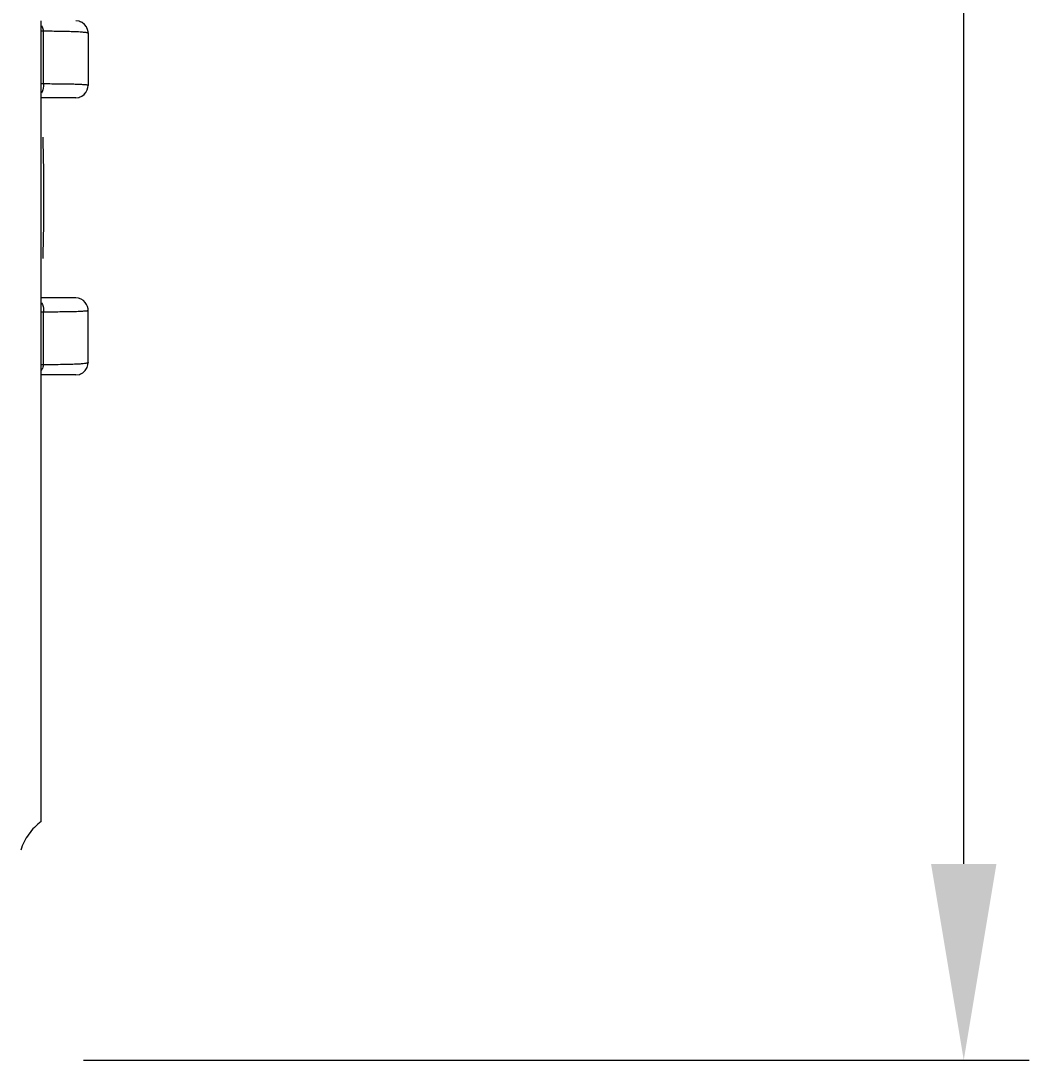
# Model space of a CAD drawing. Header units: millimetres. Extents: x 0 to 2524, y 0 to 1785.
# Drawn here: x 1470 to 1535.5, y 1207 to 1274.5 of the extents above; entities that cross this region are included whole.
import ezdxf

# ---------------------------------------------------------------- set-up
doc = ezdxf.new("R2010")
doc.units = ezdxf.units.MM
doc.header["$LTSCALE"] = 0.1
doc.layers.get('0').update_dxf_attribs({"lineweight": 13})
doc.layers.get('Defpoints').update_dxf_attribs({"lineweight": 9})
doc.layers.add('标注', color=251, linetype='Continuous', lineweight=9)
doc.styles.get("Standard").update_dxf_attribs({"font": 'arial.ttf'})
doc.dimstyles.new('STANDARD 8.5', dxfattribs={"dimscale": 8.5, "dimtxt": 2.5, "dimasz": 1.5, "dimexe": 0.5, "dimexo": 0.5, "dimgap": 0.5, "dimtad": 1, "dimtoh": 1, "dimdec": 1, "dimzin": 12, "dimdsep": 46, "dimtxsty": 'Standard', "dimcen": 0, "dimclrd": 256, "dimclre": 256, "dimclrt": 256, "dimadec": 0, "dimazin": 0, "dimtp": 0.01, "dimtm": 0.01, "dimtfac": 1, "dimtdec": 1, "dimtofl": 0, "dimtmove": 0, "dimatfit": 3, "dimfxl": 1, "dimtolj": 1, "dimtzin": 4, "dimlwd": -1, "dimlwe": -1, "dimarcsym": 0})

# ---------------------------------------------------------------- blocks, each defined once
blk = doc.blocks.new('*D15')
at = {"layer": 'Defpoints', "color": 0, "transparency": 16777216}
for p in [(1469.84, 1414.968), (1531.24, 1414.968), (1469.84, 1206.968)]:
    blk.add_point(p, dxfattribs=at)
at = {"layer": '标注', "transparency": 16777216}
for p, q in [((1474.09, 1414.968), (1535.49, 1414.968)), ((1531.24, 1219.718), (1531.24, 1402.218)), ((1474.09, 1206.968), (1535.49, 1206.968))]:
    blk.add_line(p, q, dxfattribs=at)
for points in [[(1529.115, 1402.218), (1533.365, 1402.218), (1531.24, 1414.968)], [(1529.115, 1219.718), (1533.365, 1219.718), (1531.24, 1206.968)]]:
    blk.add_solid(points, dxfattribs=at)
at = {"layer": '标注', "transparency": 16777216, "insert": (1516.14, 1310.968), "char_height": 21.25, "attachment_point": 5, "rotation": 90}
blk.add_mtext('\\A1;208', dxfattribs=at)

msp = doc.modelspace()

# ---------------------------------------------------------------- linework, layer by layer
for p, q in [((1471.34, 1222.6), (1471.34, 1274.468)), ((1473.993, 1274.352), (1473.865, 1274.409)), ((1471.34, 1273.811), (1471.482, 1273.811)), ((1471.482, 1270.366), (1471.482, 1273.811)), ((1474.151, 1274.228), (1474.053, 1274.305)), ((1474.268, 1274.076), (1474.198, 1274.167)), ((1474.342, 1273.91), (1474.298, 1274.009)), ((1474.376, 1273.741), (1474.356, 1273.841)), ((1474.38, 1273.668), (1474.376, 1273.741)), ((1474.381, 1273.668), (1474.381, 1273.668)), ((1474.381, 1273.667), (1474.381, 1273.667)), ((1474.381, 1273.665), (1474.381, 1270.267)), ((1471.482, 1270.366), (1471.34, 1270.366)), ((1474.124, 1269.681), (1474.177, 1269.742)), ((1474.244, 1269.82), (1474.28, 1269.89)), ((1474.325, 1269.976), (1474.346, 1270.051)), ((1474.37, 1270.138), (1474.381, 1270.268)), ((1474.381, 1270.267), (1474.381, 1270.268)), ((1474.381, 1270.268), (1474.381, 1270.267)), ((1473.579, 1269.468), (1471.34, 1269.468)), ((1473.786, 1269.495), (1473.848, 1269.52)), ((1473.97, 1269.569), (1474.032, 1269.614)), ((1473.579, 1256.468), (1471.34, 1256.468)), ((1473.766, 1256.446), (1473.581, 1256.468)), ((1473.935, 1256.385), (1473.766, 1256.446)), ((1471.34, 1255.57), (1471.482, 1255.57)), ((1471.482, 1252.124), (1471.482, 1255.57)), ((1474.381, 1255.667), (1474.375, 1255.76)), ((1474.381, 1252.271), (1474.381, 1255.668)), ((1474.381, 1255.668), (1474.381, 1255.668)), ((1474.381, 1255.668), (1474.381, 1255.668)), ((1474.311, 1251.944), (1474.369, 1252.136)), ((1474.369, 1252.136), (1474.38, 1252.268)), ((1474.369, 1252.136), (1474.38, 1252.268)), ((1474.381, 1252.268), (1474.381, 1252.268)), ((1474.381, 1252.268), (1474.381, 1252.268)), ((1471.482, 1252.124), (1471.34, 1252.125)), ((1473.578, 1251.468), (1471.34, 1251.468)), ((1473.823, 1251.506), (1473.893, 1251.54)), ((1474.034, 1251.61), (1474.1, 1251.67)), ((1474.2, 1251.762), (1474.247, 1251.84)), ((1471.34, 1222.472), (1471.34, 1222.6))]:
    msp.add_line(p, q)
for points in [[(1474.38, 1273.668), (1474.376, 1273.741), (1474.342, 1273.91), (1474.268, 1274.076), (1474.151, 1274.228), (1473.993, 1274.352), (1473.8, 1274.437), (1473.58, 1274.468)], [(1473.581, 1269.468), (1473.786, 1269.495), (1473.97, 1269.569), (1474.124, 1269.681), (1474.244, 1269.82), (1474.325, 1269.976), (1474.37, 1270.138), (1474.381, 1270.268)], [(1474.375, 1255.76), (1474.345, 1255.904), (1474.286, 1256.045), (1474.198, 1256.177), (1474.08, 1256.293), (1473.935, 1256.385), (1473.766, 1256.446), (1473.581, 1256.468)], [(1474.375, 1255.76), (1474.345, 1255.904), (1474.286, 1256.045), (1474.198, 1256.177), (1474.08, 1256.293), (1473.935, 1256.385)], [(1473.58, 1251.468), (1473.823, 1251.506), (1474.034, 1251.61), (1474.2, 1251.762), (1474.311, 1251.944)]]:
    msp.add_lwpolyline(points)
for centre, radius, start, end in [((1321.513, 1262.968), 150, 358.49682, 1.50318), ((1473.599, 1219.448), 3.775, 126.75349, 144.39721), ((1473.589, 1219.462), 3.758, 144.49009, 162.20424)]:
    msp.add_arc(centre, radius, start, end)
for points, knots in [([(1471.348, 1274.156), (1471.364, 1274.131), (1471.426, 1274.023), (1471.465, 1273.903), (1471.482, 1273.811)], [0, 0, 0, 0, 0.244436, 1, 1, 1, 1]), ([(1471.482, 1273.811), (1471.671, 1273.81), (1472.037, 1273.807), (1472.566, 1273.799), (1473.048, 1273.789), (1473.474, 1273.776), (1473.831, 1273.76), (1474.08, 1273.74), (1474.233, 1273.721), (1474.31, 1273.705), (1474.356, 1273.693), (1474.38, 1273.676), (1474.38, 1273.668)], [0, 0, 0, 0, 0.194907, 0.377111, 0.543821, 0.691669, 0.816095, 0.912291, 0.948076, 0.974727, 0.991752, 1, 1, 1, 1]), ([(1471.482, 1270.366), (1471.486, 1270.316), (1471.491, 1270.107), (1471.432, 1269.893), (1471.347, 1269.758)], [0, 0, 0, 0, 0.238727, 1, 1, 1, 1]), ([(1474.381, 1270.268), (1474.381, 1270.276), (1474.348, 1270.286), (1474.303, 1270.295), (1474.216, 1270.306), (1474.107, 1270.315), (1473.971, 1270.323), (1473.749, 1270.333), (1473.429, 1270.343), (1473.002, 1270.351), (1472.528, 1270.358), (1472.016, 1270.362), (1471.663, 1270.365), (1471.482, 1270.366)], [0, 0, 0, 0, 0.007569, 0.026108, 0.05528, 0.093992, 0.141064, 0.195408, 0.323059, 0.471588, 0.63591, 0.812813, 1, 1, 1, 1]), ([(1471.347, 1256.178), (1471.375, 1256.133), (1471.469, 1255.944), (1471.496, 1255.725), (1471.482, 1255.57)], [0, 0, 0, 0, 0.25562, 1, 1, 1, 1]), ([(1471.482, 1255.57), (1471.663, 1255.571), (1472.016, 1255.573), (1472.528, 1255.578), (1473.003, 1255.584), (1473.429, 1255.593), (1473.75, 1255.602), (1473.971, 1255.613), (1474.107, 1255.621), (1474.216, 1255.63), (1474.303, 1255.64), (1474.349, 1255.649), (1474.381, 1255.66), (1474.381, 1255.667)], [0, 0, 0, 0, 0.187235, 0.364179, 0.528535, 0.677085, 0.80474, 0.859078, 0.906137, 0.944828, 0.973971, 0.99247, 1, 1, 1, 1]), ([(1474.38, 1252.268), (1474.38, 1252.26), (1474.356, 1252.243), (1474.31, 1252.23), (1474.233, 1252.214), (1474.081, 1252.195), (1473.833, 1252.176), (1473.475, 1252.16), (1473.049, 1252.147), (1472.566, 1252.137), (1472.038, 1252.129), (1471.671, 1252.126), (1471.482, 1252.124)], [0, 0, 0, 0, 0.008338, 0.025322, 0.051788, 0.087437, 0.183602, 0.308078, 0.455871, 0.62268, 0.804967, 1, 1, 1, 1]), ([(1471.482, 1252.124), (1471.476, 1252.093), (1471.447, 1251.97), (1471.396, 1251.852), (1471.344, 1251.774)], [0, 0, 0, 0, 0.254834, 1, 1, 1, 1])]:
    msp.add_open_spline(points, degree=3, knots=knots)

# ---------------------------------------------------------------- dimensions: what is measured, and where the dimension line sits
at = {"layer": '标注'}
dim = msp.add_linear_dim(base=(1531.24, 1414.968), p1=(1469.84, 1206.968), p2=(1469.84, 1414.968), angle=90, dimstyle='STANDARD 8.5', dxfattribs=at)
dim.commit()
dim.dimension.update_dxf_attribs({"geometry": '*D15', "text_midpoint": (1516.14, 1310.968)})

doc.saveas('drawing.dxf')
